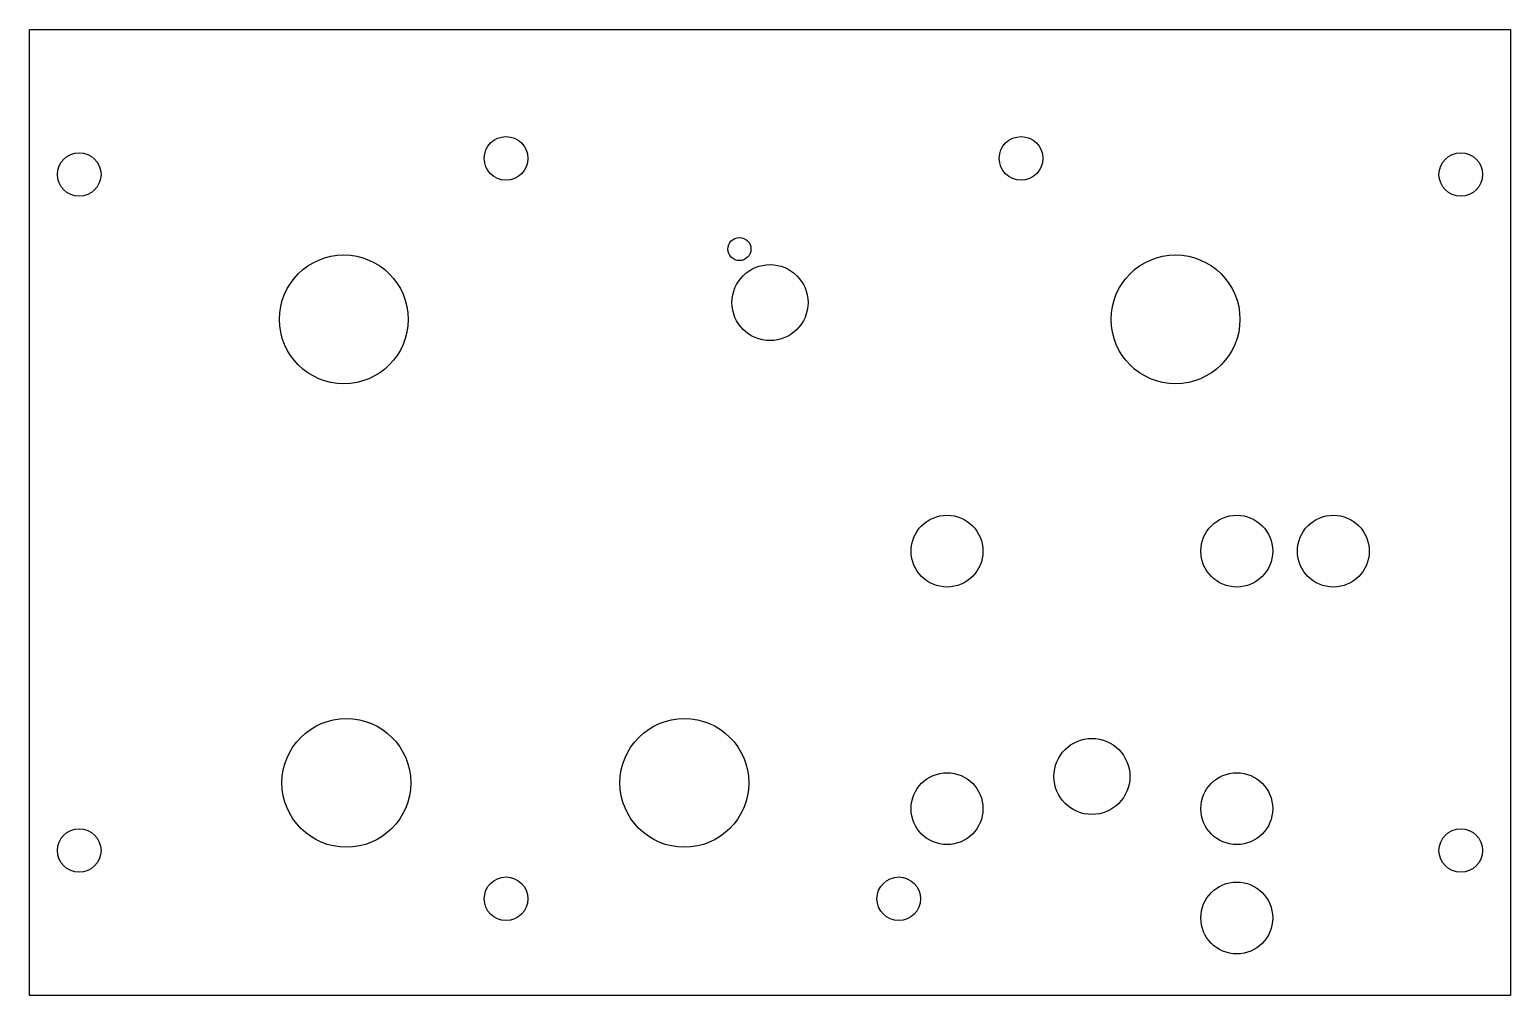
# Model space of a CAD drawing. Header units: inches. Extents: x 0 to 5.75, y 0 to 3.75.
import ezdxf

# ---------------------------------------------------------------- set-up
doc = ezdxf.new("R2010")
doc.units = ezdxf.units.IN
doc.header["$MEASUREMENT"] = 0

msp = doc.modelspace()

# ---------------------------------------------------------------- linework, layer by layer
at = {"color": 7, "linetype": 'Continuous', "lineweight": 25}
for p, q in [((0, 0), (0, 3.75)), ((0, 3.75), (5.75, 3.75)), ((5.75, 3.75), (5.75, 0)), ((5.75, 0), (0, 0))]:
    msp.add_line(p, q, dxfattribs=at)
for centre, radius in [((1.85, 3.25), 0.0847), ((3.85, 3.25), 0.0847), ((0.1925, 3.1875), 0.0847), ((5.5575, 3.1875), 0.0847), ((2.7564, 2.8979), 0.0447), ((1.22, 2.625), 0.25), ((4.45, 2.625), 0.25), ((2.875, 2.69), 0.1476), ((3.5625, 1.725), 0.1395), ((4.6875, 1.725), 0.1395), ((5.0625, 1.725), 0.1395), ((1.23, 0.825), 0.25), ((2.5425, 0.825), 0.25), ((4.125, 0.85), 0.1476), ((3.5625, 0.725), 0.1395), ((4.6875, 0.725), 0.1395), ((0.1925, 0.5625), 0.0847), ((5.5575, 0.5625), 0.0847), ((1.85, 0.375), 0.0847), ((3.375, 0.375), 0.0847), ((4.6875, 0.3006), 0.1395)]:
    msp.add_circle(centre, radius, dxfattribs=at)

doc.saveas('drawing.dxf')
